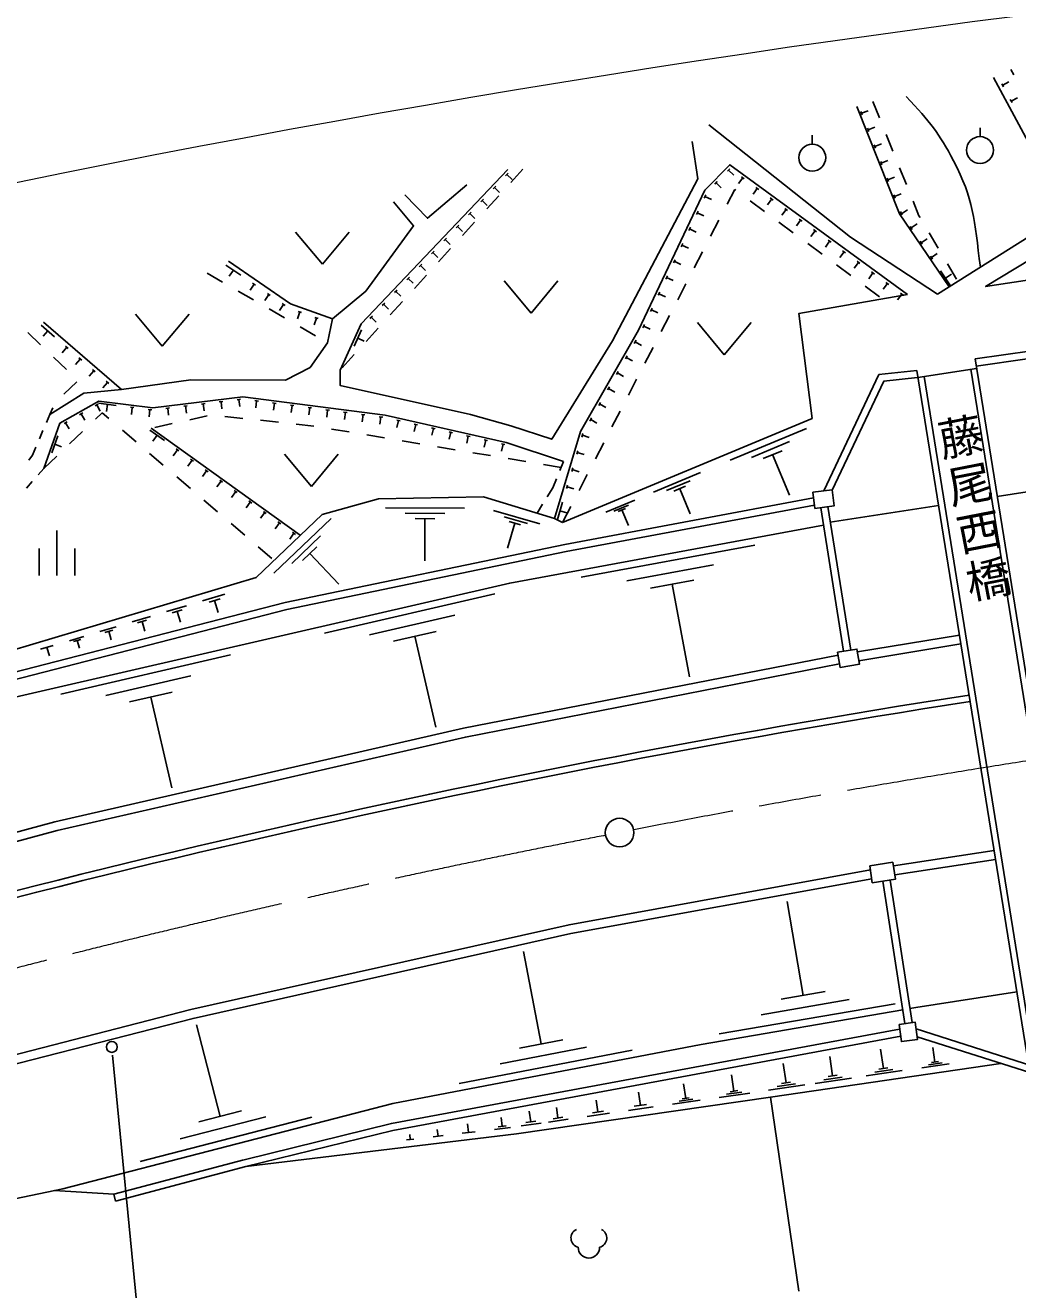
# Model space of a CAD drawing. Units: millimetres, scale not verified. Extents: x 40000 to 680000, y 20000 to 380000.
# Drawn here: x 143052 to 198487, y 272588 to 343196 of the extents above; entities that cross this region are included whole.
import ezdxf
from ezdxf.enums import TextEntityAlignment as Align

# ---------------------------------------------------------------- set-up
doc = ezdxf.new("R2010")
doc.units = ezdxf.units.MM
doc.header["$LTSCALE"] = 1000
doc.linetypes.add('CHAIN', pattern=[18.5, 12, -1.5, 3.5, -1.5])
for name, color, linetype, lineweight in [('M-BGD', 7, 'Continuous', 25), ('M-BMK', 2, 'CHAIN', 13), ('M-BMK-SRVR', 3, 'Continuous', 25), ('M-STR-HTXT', 7, 'Continuous', 13), ('M-STR-STR3', 7, 'Continuous', 25), ('M-STR-STRC', 7, 'Continuous', 25)]:
    doc.layers.add(name, color=color, linetype=linetype, lineweight=lineweight)
doc.styles.add('@ＭＳ ゴシック', font='')
doc.styles.get('@ＭＳ ゴシック').set_extended_font_data('@MS Gothic')

msp = doc.modelspace()

# ---------------------------------------------------------------- linework, layer by layer
at = {"layer": 'M-BGD'}
for p, q in [((198264, 340424), (198096, 340727)), ((201190, 332744), (197136, 340276)), ((197695, 339757), (197600, 339933)), ((197648, 339845), (198000, 340035)), ((190398, 338949), (190772, 338021)), ((198169, 338877), (198074, 339053)), ((198121, 338965), (198474, 339154)), ((189801, 338188), (189728, 338374)), ((189764, 338281), (190136, 338428)), ((187011, 336556), (187011, 337056)), ((190169, 337258), (190096, 337444)), ((190132, 337351), (190504, 337499)), ((191146, 337094), (191520, 336166)), ((196381, 336977), (196381, 337477)), ((190537, 336329), (190464, 336515)), ((190500, 336422), (190872, 336569)), ((190905, 335399), (190832, 335585)), ((190868, 335492), (191240, 335639)), ((169881, 334788), (170019, 334933)), ((169950, 334860), (170240, 334585)), ((170844, 335162), (170171, 334422)), ((182269, 335041), (182409, 335184)), ((182339, 335113), (182624, 334832)), ((183053, 334737), (183215, 334619)), ((191237, 334562), (191608, 334709)), ((191893, 335239), (192267, 334311)), ((169192, 334063), (169329, 334208)), ((169261, 334136), (169550, 333860)), ((181568, 334328), (181708, 334471)), ((181638, 334400), (181923, 334119)), ((182254, 333202), (182681, 334027)), ((182681, 334027), (182738, 333984)), ((183134, 334678), (182898, 334355)), ((183941, 334088), (183705, 333765)), ((183860, 334147), (184022, 334029)), ((191273, 334469), (191200, 334655)), ((168502, 333339), (168640, 333484)), ((168571, 333411), (168861, 333135)), ((169499, 333682), (168826, 332942)), ((180972, 333542), (181058, 333722)), ((181015, 333632), (181377, 333461)), ((183541, 333389), (184345, 332794)), ((184748, 333498), (184512, 333175)), ((184668, 333557), (184829, 333439)), ((191641, 333539), (191568, 333725)), ((191605, 333632), (191976, 333779)), ((192641, 333384), (192972, 332562)), ((167813, 332614), (167951, 332759)), ((167882, 332687), (168172, 332411)), ((180545, 332638), (180630, 332818)), ((180588, 332728), (180949, 332557)), ((185556, 332908), (185319, 332585)), ((185475, 332967), (185636, 332849)), ((191969, 332712), (191936, 332795)), ((192031, 332621), (191969, 332712)), ((192000, 332667), (192330, 332892)), ((167124, 331889), (167262, 332034)), ((167193, 331962), (167483, 331686)), ((168153, 332203), (167480, 331463)), ((180117, 331734), (180203, 331915)), ((181335, 331426), (181794, 332314)), ((185148, 332198), (185952, 331603)), ((186363, 332317), (186127, 331995)), ((186282, 332376), (186444, 332258)), ((192595, 331795), (192482, 331960)), ((192538, 331878), (192869, 332103)), ((192972, 332562), (193030, 332464)), ((158150, 331652), (159650, 329852)), ((159650, 329852), (161150, 331652)), ((166435, 331165), (166573, 331310)), ((166504, 331237), (166794, 330962)), ((180160, 331824), (180521, 331653)), ((187170, 331727), (186934, 331404)), ((187089, 331786), (187251, 331668)), ((187897, 331196), (188058, 331078)), ((193102, 331052), (193433, 331277)), ((193538, 331603), (194047, 330742)), ((165746, 330440), (165884, 330585)), ((165815, 330513), (166105, 330237)), ((166807, 330723), (166135, 329983)), ((179690, 330830), (179775, 331011)), ((179732, 330920), (180094, 330749)), ((180416, 329649), (180875, 330537)), ((186755, 331008), (187559, 330413)), ((187977, 331137), (187741, 330814)), ((188785, 330547), (188548, 330224)), ((188704, 330606), (188865, 330488)), ((193159, 330969), (193046, 331134)), ((193666, 330226), (193996, 330451)), ((154264, 329804), (155089, 329240)), ((165057, 329716), (165194, 329861)), ((165126, 329788), (165415, 329512)), ((179262, 329926), (179347, 330107)), ((179305, 330016), (179666, 329845)), ((188363, 329817), (189166, 329222)), ((189592, 329957), (189356, 329634)), ((189511, 330016), (189673, 329898)), ((193722, 330143), (193610, 330308)), ((194556, 329881), (195064, 329019)), ((153208, 329361), (154073, 328859)), ((154676, 329522), (154450, 329192)), ((164367, 328991), (164505, 329136)), ((164436, 329063), (164726, 328788)), ((165462, 329243), (164789, 328503)), ((178834, 329022), (178920, 329203)), ((178877, 329112), (179239, 328941)), ((190399, 329366), (190163, 329043)), ((190318, 329425), (190480, 329307)), ((194737, 328656), (194173, 329482)), ((194455, 329069), (194786, 329295)), ((154938, 328358), (155803, 327856)), ((155832, 328731), (155606, 328401)), ((155749, 328788), (155914, 328675)), ((163678, 328266), (163816, 328411)), ((163747, 328339), (164037, 328063)), ((169804, 328918), (171304, 327118)), ((171304, 327118), (172804, 328918)), ((179497, 327873), (179957, 328761)), ((189970, 328627), (190773, 328031)), ((191206, 328776), (190970, 328453)), ((191126, 328835), (191287, 328717)), ((156657, 328166), (156431, 327836)), ((156574, 328223), (156739, 328110)), ((157399, 327658), (157564, 327545)), ((162989, 327542), (163127, 327687)), ((164116, 327764), (163443, 327024)), ((178407, 328118), (178492, 328299)), ((178449, 328208), (178811, 328037)), ((192014, 328186), (191777, 327863)), ((191933, 328245), (192094, 328127)), ((149201, 327072), (150701, 325272)), ((150701, 325272), (152201, 327072)), ((156668, 327354), (157533, 326852)), ((157482, 327601), (157256, 327271)), ((158385, 327188), (158249, 326812)), ((158290, 327222), (158479, 327154)), ((162300, 326817), (162438, 326962)), ((163058, 327614), (163348, 327339)), ((177979, 327214), (178065, 327395)), ((178022, 327304), (178383, 327133)), ((178578, 326096), (179038, 326985)), ((143932, 326458), (144688, 325804)), ((148431, 322849), (144070, 326618)), ((158398, 326351), (159263, 325849)), ((159325, 326849), (159190, 326473)), ((159231, 326883), (159420, 326815)), ((162771, 326284), (162098, 325544)), ((162369, 326890), (162659, 326614)), ((177551, 326310), (177637, 326491)), ((177594, 326400), (177956, 326229)), ((180596, 326601), (182096, 324801)), ((182096, 324801), (183596, 326601)), ((143187, 326046), (143911, 325357)), ((144310, 326131), (144049, 325828)), ((161414, 325274), (161826, 326185)), ((161620, 325730), (161984, 325565)), ((177071, 325434), (177170, 325607)), ((177121, 325520), (177468, 325322)), ((145369, 325215), (145108, 324913)), ((145294, 325281), (145445, 325150)), ((161425, 324804), (160752, 324064)), ((177659, 324320), (178119, 325208)), ((196105, 324564), (199276, 325009)), ((144635, 324667), (145359, 323978)), ((146126, 324561), (145864, 324259)), ((146050, 324627), (146202, 324496)), ((176574, 324566), (176674, 324739)), ((176624, 324652), (176971, 324454)), ((146882, 323907), (146621, 323605)), ((146807, 323973), (146958, 323842)), ((176078, 323698), (176177, 323871)), ((176127, 323784), (176474, 323586)), ((176740, 322544), (177200, 323432)), ((145925, 323288), (145197, 322602)), ((147639, 323253), (147377, 322951)), ((147563, 323319), (147715, 323188)), ((175581, 322830), (175680, 323003)), ((175631, 322917), (175978, 322718)), ((146955, 321946), (147129, 322045)), ((147042, 321995), (147240, 321648)), ((147140, 322093), (148133, 321970)), ((147637, 322031), (147587, 321634)), ((152897, 322046), (153096, 322070)), ((152997, 322058), (153045, 321661)), ((153890, 322166), (154089, 322190)), ((153989, 322178), (154037, 321781)), ((154883, 322286), (155081, 322310)), ((154982, 322298), (155030, 321901)), ((155875, 322238), (156073, 322212)), ((155974, 322225), (155923, 321828)), ((156867, 322110), (157065, 322084)), ((156966, 322097), (156914, 321700)), ((157858, 321981), (158057, 321956)), ((175084, 321962), (175184, 322135)), ((175134, 322049), (175481, 321850)), ((144240, 321023), (144433, 321469)), ((144590, 321832), (144433, 321469)), ((146087, 321451), (146260, 321550)), ((146173, 321500), (146371, 321153)), ((146978, 321210), (147342, 321556)), ((147342, 321556), (147720, 321232)), ((148927, 321871), (149125, 321847)), ((149026, 321859), (148977, 321462)), ((149919, 321748), (150118, 321724)), ((150018, 321736), (149969, 321339)), ((150912, 321806), (151110, 321830)), ((151011, 321818), (151059, 321421)), ((151905, 321926), (152103, 321950)), ((152004, 321938), (152052, 321541)), ((153218, 321383), (152241, 321168)), ((155201, 321247), (154207, 321358)), ((157958, 321968), (157906, 321572)), ((158850, 321853), (159048, 321827)), ((158949, 321840), (158898, 321443)), ((159842, 321725), (160040, 321699)), ((159941, 321712), (159890, 321315)), ((160834, 321596), (161032, 321571)), ((160933, 321583), (160881, 321187)), ((161825, 321468), (162024, 321442)), ((161924, 321455), (161873, 321058)), ((162817, 321340), (163015, 321314)), ((162916, 321327), (162865, 320930)), ((175821, 320767), (176281, 321656)), ((145218, 320956), (145392, 321055)), ((145305, 321005), (145503, 320658)), ((148479, 320581), (149237, 319930)), ((150011, 320594), (150823, 320012)), ((158414, 314718), (150080, 320691)), ((151265, 320952), (150288, 320737)), ((157189, 321026), (156195, 321137)), ((159177, 320806), (158183, 320916)), ((161151, 320486), (160164, 320651)), ((163798, 321150), (163993, 321106)), ((163895, 321128), (163808, 320737)), ((164773, 320930), (164969, 320886)), ((164871, 320908), (164783, 320518)), ((165749, 320711), (165944, 320667)), ((165847, 320689), (165759, 320299)), ((173064, 315438), (187009, 321241)), ((174587, 321094), (174687, 321268)), ((174637, 321181), (174984, 320982)), ((182432, 318903), (186691, 320675)), ((143842, 320105), (144041, 320564)), ((144534, 319327), (144869, 320269)), ((145530, 319831), (146254, 320520)), ((150417, 320303), (150184, 319978)), ((163123, 320156), (162137, 320321)), ((165096, 319826), (164110, 319991)), ((166725, 320491), (166920, 320447)), ((166822, 320469), (166735, 320079)), ((167700, 320272), (167895, 320228)), ((167798, 320250), (167710, 319860)), ((168676, 320052), (168871, 320009)), ((168774, 320030), (168686, 319640)), ((169920, 319895), (173125, 318842)), ((174144, 320203), (174201, 320395)), ((174173, 320299), (174556, 320185)), ((174902, 318991), (175362, 319879)), ((183615, 319062), (185744, 319948)), ((143247, 318911), (143450, 319200)), ((143450, 319200), (143644, 319646)), ((144701, 319798), (145078, 319664)), ((149996, 319278), (150755, 318627)), ((151555, 319487), (151322, 319162)), ((151474, 319546), (151636, 319429)), ((157536, 319246), (159036, 317446)), ((159036, 317446), (160536, 319246)), ((167068, 319495), (166082, 319660)), ((169041, 319165), (168055, 319330)), ((169652, 319833), (169847, 319789)), ((169749, 319811), (169661, 319421)), ((173859, 319245), (173916, 319436)), ((173888, 319341), (174271, 319227)), ((184265, 318999), (185330, 319442)), ((184797, 319221), (185743, 316950)), ((143771, 318096), (144082, 318451)), ((144082, 318451), (144806, 319141)), ((152368, 318905), (152135, 318580)), ((152286, 318963), (152449, 318847)), ((171014, 318835), (170027, 319000)), ((172986, 318505), (172000, 318670)), ((173125, 318842), (172917, 318336)), ((173574, 318286), (173631, 318478)), ((151514, 317975), (152272, 317324)), ((153181, 318322), (152948, 317997)), ((153099, 318381), (153262, 318264)), ((153912, 317798), (154075, 317682)), ((172726, 317874), (172517, 317368)), ((173603, 318382), (173986, 318268)), ((173983, 317215), (174443, 318103)), ((178141, 317117), (180777, 318214)), ((178873, 317216), (180191, 317764)), ((204670, 318019), (197341, 316890)), ((143113, 317343), (143442, 317719)), ((153993, 317740), (153760, 317415)), ((154806, 317157), (154573, 316832)), ((154725, 317216), (154887, 317099)), ((172517, 317368), (172209, 316871)), ((173289, 317328), (173346, 317519)), ((173318, 317423), (173701, 317309)), ((179276, 317177), (179935, 317451)), ((179605, 317314), (180190, 315908)), ((153031, 316673), (153790, 316021)), ((155619, 316575), (155386, 316250)), ((155538, 316633), (155700, 316517)), ((171945, 316446), (171637, 315948)), ((172777, 315602), (173061, 316561)), ((173181, 314196), (187082, 316803)), ((175475, 316008), (177102, 316685)), ((175927, 316069), (176741, 316407)), ((194063, 316384), (188020, 315453)), ((156432, 315992), (156199, 315667)), ((156351, 316051), (156513, 315934)), ((156935, 312597), (160135, 315655)), ((163168, 316252), (167595, 316224)), ((164273, 315950), (166487, 315936)), ((164825, 315651), (165931, 315644)), ((165378, 315648), (165363, 313287)), ((169201, 316110), (171796, 315358)), ((169800, 315749), (171097, 315373)), ((173064, 315438), (172620, 315649)), ((172919, 316081), (173302, 315967)), ((173064, 315438), (173524, 316326)), ((176175, 316045), (176582, 316214)), ((176379, 316129), (176740, 315261)), ((188765, 308245), (187486, 316258)), ((189160, 308308), (187881, 316321)), ((144822, 314975), (144822, 312475)), ((154549, 315370), (155308, 314719)), ((157245, 315410), (157012, 315085)), ((157163, 315468), (157326, 315352)), ((170398, 315388), (169997, 314004)), ((170074, 315482), (170723, 315294)), ((158057, 314827), (157824, 314502)), ((157939, 313148), (159539, 314677)), ((157976, 314886), (158139, 314769)), ((143822, 313975), (143822, 312475)), ((145822, 313975), (145822, 312475)), ((156066, 314067), (156825, 313416)), ((158542, 313317), (159343, 314081)), ((158943, 313699), (160573, 311992)), ((174103, 312375), (183797, 314170)), ((176646, 312177), (181493, 313075)), ((177978, 311755), (180401, 312204)), ((152958, 311055), (154198, 311426)), ((159760, 309247), (169287, 311442)), ((179189, 311980), (180147, 306810)), ((150939, 310452), (152060, 310786)), ((153317, 310982), (153937, 311168)), ((153627, 311075), (153825, 310414)), ((149031, 309881), (150038, 310182)), ((151264, 310386), (151824, 310553)), ((151544, 310470), (151723, 309872)), ((162288, 309161), (167052, 310258)), ((147226, 309341), (148126, 309610)), ((147487, 309289), (147937, 309423)), ((147712, 309356), (147855, 308876)), ((149323, 309822), (149826, 309972)), ((149574, 309897), (149735, 309360)), ((163626, 308800), (166007, 309349)), ((145519, 308831), (146318, 309070)), ((145751, 308784), (146150, 308904)), ((145951, 308844), (146078, 308418)), ((164816, 309074), (165987, 303993)), ((195228, 309147), (189532, 308208)), ((195308, 308654), (189612, 307715)), ((143905, 308349), (144609, 308559)), ((144257, 308454), (144397, 307985)), ((145032, 305853), (154523, 308040)), ((147551, 305767), (152296, 306861)), ((148883, 305408), (151256, 305955)), ((150069, 305681), (151236, 300619)), ((197166, 297108), (191541, 296252)), ((197245, 296615), (191616, 295757)), ((192187, 287448), (190961, 295402)), ((192583, 287504), (191356, 295462)), ((186504, 289024), (185603, 294269)), ((171868, 286317), (170879, 291470)), ((187733, 289235), (185274, 288812)), ((191646, 288556), (181811, 286868)), ((189075, 288790), (184157, 287946)), ((153936, 282267), (152616, 287374)), ((199282, 285092), (192810, 287155)), ((199161, 284711), (192872, 286715)), ((174408, 286136), (169576, 285209)), ((173076, 286549), (170660, 286085)), ((190987, 284943), (190829, 286023)), ((193865, 285299), (193745, 286115)), ((176947, 285956), (167284, 284101)), ((188147, 284526), (187988, 285606)), ((194057, 285327), (193674, 285271)), ((182633, 283677), (182502, 284586)), ((185545, 284143), (185386, 285223)), ((188400, 284563), (187894, 284488)), ((192040, 284822), (190014, 284524)), ((191514, 284883), (190501, 284734)), ((191241, 284980), (190734, 284906)), ((194661, 285207), (193130, 284982)), ((194263, 285253), (193498, 285141)), ((179941, 283266), (179823, 284088)), ((186598, 284022), (184572, 283724)), ((186071, 284082), (185059, 283934)), ((185798, 284180), (185292, 284106)), ((189199, 284404), (187174, 284107)), ((188673, 284465), (187660, 284316)), ((175038, 282518), (174942, 283181)), ((177413, 282880), (177306, 283621)), ((180742, 283172), (179200, 282949)), ((180342, 283219), (179571, 283108)), ((180134, 283294), (179749, 283238)), ((183519, 283572), (181813, 283326)), ((183076, 283625), (182223, 283501)), ((182847, 283707), (182420, 283646)), ((184685, 283336), (186258, 272502)), ((155133, 282576), (152738, 281958)), ((171287, 281958), (171202, 282549)), ((172807, 282178), (172721, 282769)), ((175683, 282442), (174440, 282262)), ((175348, 282563), (174727, 282473)), ((178133, 282795), (176745, 282595)), ((177760, 282930), (177066, 282830)), ((159054, 282227), (149477, 279753)), ((156495, 282247), (151706, 281010)), ((167818, 281368), (167760, 281847)), ((169920, 281744), (169470, 281690)), ((169695, 281717), (169637, 282196)), ((171862, 281891), (170754, 281731)), ((171564, 281998), (171010, 281918)), ((173382, 282110), (172274, 281950)), ((173084, 282218), (172530, 282138)), ((164558, 280973), (164525, 281246)), ((166385, 281195), (165829, 281127)), ((166107, 281161), (166062, 281531)), ((168178, 281411), (167459, 281325)), ((170159, 281651), (169260, 281543)), ((164763, 280998), (164354, 280949)), ((155267, 279845), (147996, 277920)), ((155369, 279459), (148098, 277534))]:
    msp.add_line(p, q, dxfattribs=at)
for points in [[(193999, 328188), (200779, 332449), (206195, 336336), (209435, 339155), (208967, 342197)], [(194654, 328600), (191879, 332665), (189509, 338654)], [(203851, 324378), (202962, 329556), (196696, 328609), (202656, 332227), (205674, 334356), (208973, 337046), (211262, 338282), (219716, 329099), (222232, 325688)], [(193999, 328188), (189144, 331365), (181236, 337636)], [(160640, 323941), (160640, 323083), (167916, 321465), (170178, 320825), (172455, 320076), (175854, 325579), (180615, 334621), (180311, 336704)], [(192326, 328160), (182406, 335413), (181002, 333986), (177305, 326171), (174065, 320509), (172620, 315649)], [(160640, 323941), (161813, 326529), (170002, 335139)], [(164246, 333735), (165510, 332425), (167709, 334296)], [(160211, 326803), (162070, 328353), (164738, 332003), (163615, 333337)], [(160211, 326803), (157871, 327645), (154409, 330016)], [(192326, 328160), (186260, 327101), (187009, 321241)], [(148431, 322849), (152308, 323398), (157591, 323372), (158963, 324089), (159930, 325462), (160211, 326803)], [(196161, 324168), (199008, 324568), (204430, 319021), (219952, 321083), (234963, 322774), (244303, 323514), (252333, 324005), (260823, 324231), (270161, 324629), (275678, 324849)], [(187658, 317197), (190738, 323695), (192851, 323919)], [(188118, 317234), (191003, 323321), (192893, 323521)], [(144433, 321469), (146321, 322655), (148431, 322849)], [(144082, 318451), (144979, 320971), (147155, 322211)], [(147155, 322211), (150173, 321837), (155204, 322445), (163158, 321416), (169920, 319895)], [(133868, 303927), (137578, 305402), (157665, 310577), (173258, 313803), (187133, 316405)], [(172620, 315649), (168649, 316858), (162788, 316752), (159629, 315875), (155944, 312365)], [(187641, 315288), (170114, 312043), (139889, 305079), (113233, 294922)], [(173181, 314196), (157575, 310967), (137454, 305783), (133492, 304208)], [(155944, 312365), (137221, 306768), (133492, 304208)], [(188452, 308026), (167534, 303937), (144705, 298715), (127960, 294196), (111155, 289163)], [(188532, 307532), (167638, 303448), (144826, 298230), (128097, 293715), (111299, 288684)], [(190255, 296032), (173430, 292965), (152305, 288227), (138048, 284565), (121717, 280023), (108369, 275933)], [(190330, 295538), (173530, 292475), (152422, 287741), (138177, 284082), (121858, 279543), (108516, 275455)], [(192462, 288290), (192787, 288346), (198435, 289223)], [(111797, 271826), (120710, 273986), (129670, 275002), (145155, 278224), (163576, 282982), (180806, 286290), (192067, 288223)], [(191893, 287145), (163507, 281870), (155274, 279847)], [(191949, 286748), (163591, 281478), (155369, 279459)], [(155369, 279459), (170488, 281288), (184685, 283336), (197543, 285227)], [(148098, 277534), (147996, 277920), (144685, 278126)]]:
    msp.add_lwpolyline(points, dxfattribs=at)
for points in [[(187041, 317117), (188116, 317256), (188232, 316354), (187157, 316216)], [(188426, 308190), (189507, 308364), (189644, 307515), (188562, 307341)], [(190219, 296262), (191509, 296460), (191655, 295508), (190365, 295310)], [(191857, 287402), (192758, 287529), (192893, 286567), (191992, 286441)]]:
    msp.add_lwpolyline(points, close=True, dxfattribs=at)
for centre in [(196381, 336227), (187011, 335806)]:
    msp.add_circle(centre, 750, dxfattribs=at)
for centre, radius, start, end in [((284259, -260367), 573038, 98.88347, 107.405), ((284259, -260367), 572675, 98.88347, 107.405), ((174069, 275474), 536, 116.08703, 255.33416), ((174997, 275474), 536, 284.66584, 63.91297), ((174533, 274955), 600, 180, 360)]:
    msp.add_arc(centre, radius, start, end, dxfattribs=at)
msp.add_open_spline([(192263, 339222), (193597, 337802), (194091, 337162), (194907, 335619), (196023, 333511), (196066, 332338), (196400, 329697)], degree=3, knots=[0, 0, 0, 0, 1, 1, 1, 2, 2, 2, 2], dxfattribs=at)
at = {"layer": 'M-BMK'}
for centre, radius, start, end in [((293356, -301466), 610912, 91.7726, 100.97633), ((282955, -256042), 564338, 100.98023, 107.43961)]:
    msp.add_arc(centre, radius, start, end, dxfattribs=at)
at = {"layer": 'M-BMK-SRVR'}
msp.add_circle((176251, 298116), 800, dxfattribs=at)
at = {"layer": 'M-STR-HTXT'}
msp.add_arc((296363, -417315), 767297, 82.89902, 107.53223, dxfattribs=at)
at = {"layer": 'M-STR-STR3'}
for p, q in [((202479, 284961), (196105, 324564)), ((199161, 284711), (192851, 323919)), ((192913, 323532), (196190, 324037)), ((199451, 285114), (193259, 323585)), ((202049, 285534), (195861, 323986))]:
    msp.add_line(p, q, dxfattribs=at)
at = {"layer": 'M-STR-STRC'}
msp.add_line((147928, 285688), (150731, 256830), dxfattribs=at)
msp.add_circle((147886, 286145), 305, dxfattribs=at)

# ---------------------------------------------------------------- texts
at = {"layer": 'M-BGD', "style": '@ＭＳ ゴシック'}
for s, p in [('藤', (193827, 319958)), ('尾', (194343, 317308)), ('西', (194859, 314657)), ('橋', (195375, 312007))]:
    msp.add_text(s, height=1833, rotation=281.014, dxfattribs=at).set_placement(p, align=Align.BOTTOM_CENTER)

doc.saveas('drawing.dxf')
